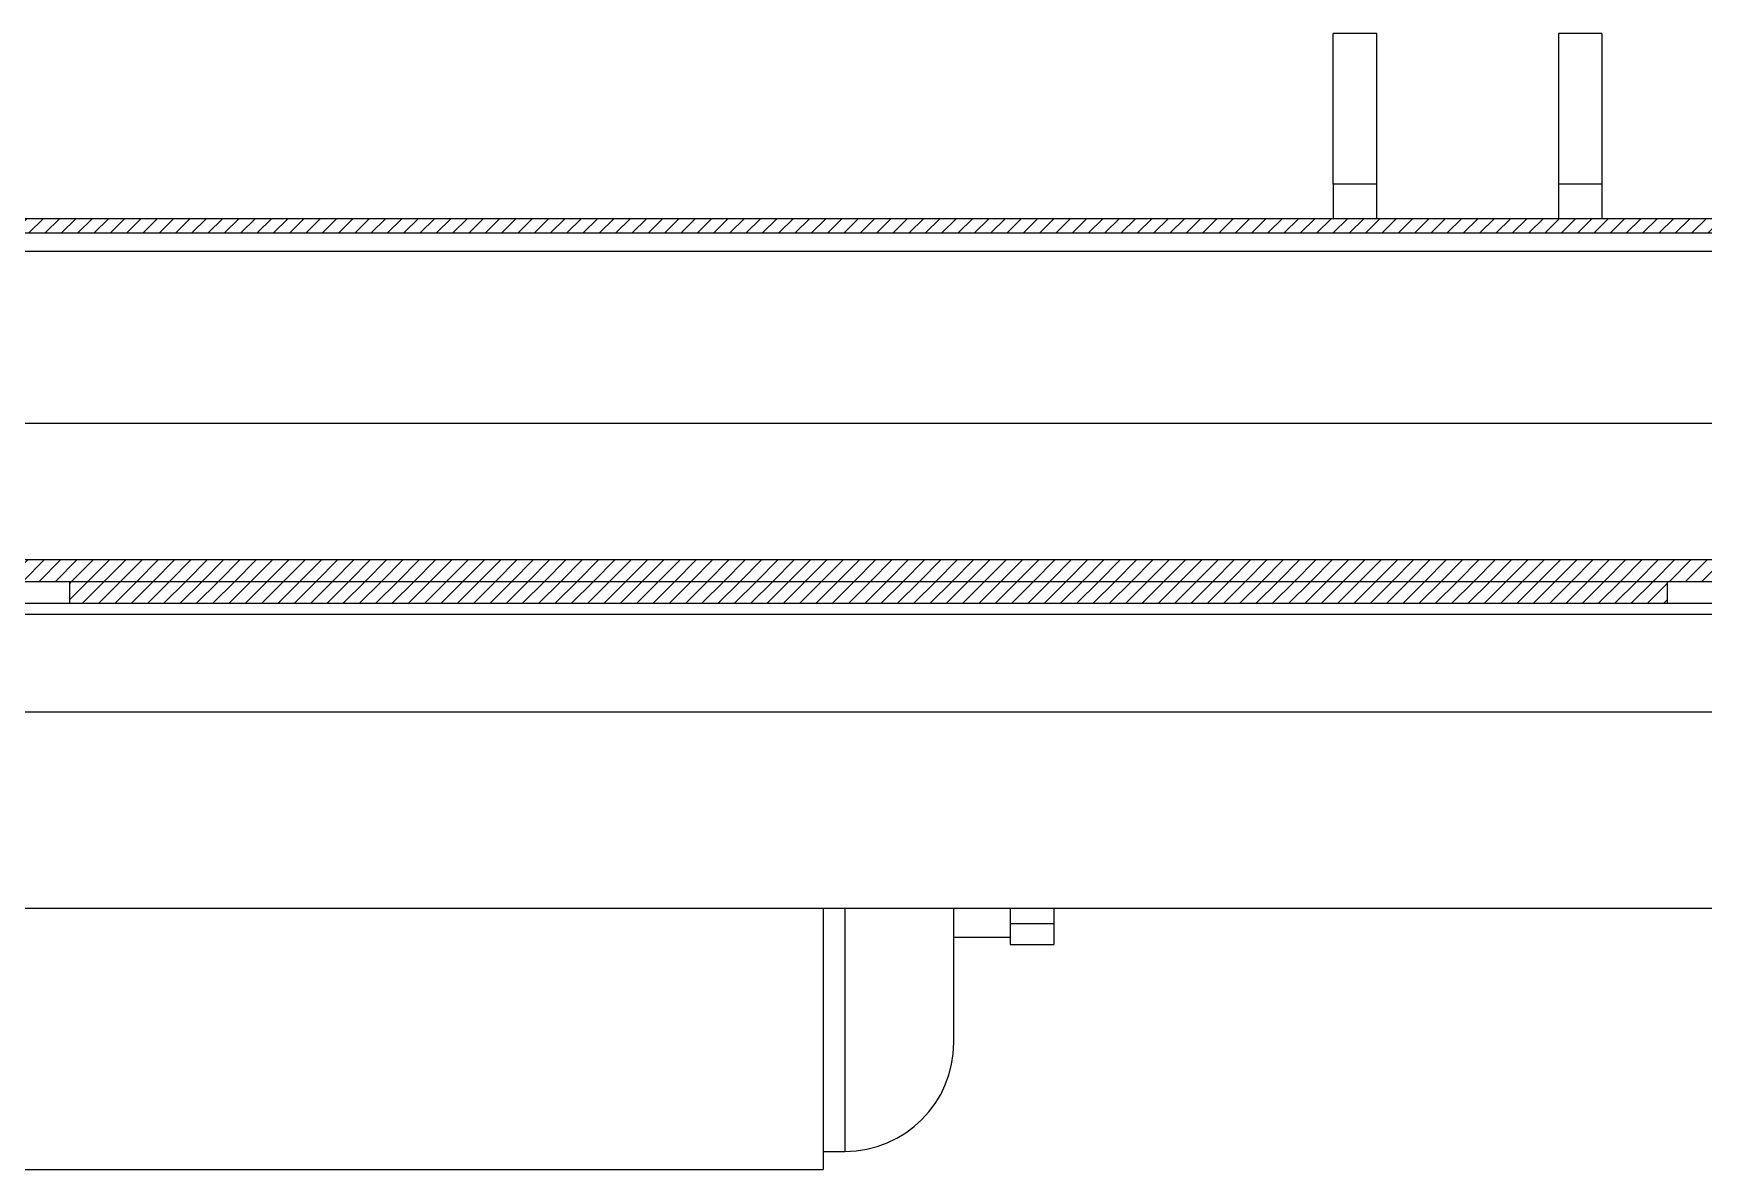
# Model space of a CAD drawing. Header units: millimetres. Extents: x -816 to 2660, y 734 to 4049.
# Drawn here: x 329.2 to 789.2, y 3477.9 to 3791 of the extents above; entities that cross this region are included whole.
import ezdxf

# ---------------------------------------------------------------- set-up
doc = ezdxf.new("R2010")
doc.units = ezdxf.units.MM

msp = doc.modelspace()

# ---------------------------------------------------------------- hatches: boundary and pattern name
at = {"linetype": 'Continuous', "lineweight": 18}
h = msp.add_hatch(dxfattribs=at)
h.set_pattern_fill('ANSI31', style=0)
h.paths.add_polyline_path([(-205.78, 3736), (1151.72, 3736), (1151.72, 3740), (-205.78, 3740)], flags=0)
h = msp.add_hatch(dxfattribs=at)
h.set_pattern_fill('ANSI31', style=0)
h.paths.add_polyline_path([(902.22, 3640), (902.22, 3646), (-200.78, 3646), (-200.78, 3652), (-243.78, 3652), (-243.78, 3640)], flags=0)
h = msp.add_hatch(dxfattribs=at)
h.set_pattern_fill('ANSI31', style=0)
h.paths.add_polyline_path([(339.22, 3640), (339.22, 3634), (779.22, 3634), (779.22, 3640)], flags=0)

# ---------------------------------------------------------------- linework, layer by layer
at = {"color": 7, "linetype": 'Continuous', "lineweight": 25}
for p, q in [((699.22, 3791), (687.22, 3791)), ((699.22, 3791), (687.22, 3791)), ((687.22, 3749.46), (687.22, 3791)), ((699.22, 3749.46), (699.22, 3791)), ((761.22, 3791), (749.22, 3791)), ((749.22, 3791), (749.22, 3749.46)), ((761.22, 3791), (761.22, 3749.46)), ((699.22, 3749.46), (687.22, 3749.46)), ((687.22, 3749.46), (687.22, 3740)), ((699.22, 3740), (699.22, 3749.46)), ((761.22, 3749.46), (749.22, 3749.46)), ((749.22, 3749.46), (749.22, 3740)), ((761.22, 3749.46), (761.22, 3740)), ((-205.78, 3740), (1151.72, 3740)), ((-205.78, 3736), (1151.72, 3736)), ((-145.78, 3731), (974.22, 3731)), ((-200.78, 3646), (902.22, 3646)), ((-243.78, 3640), (902.22, 3640)), ((339.22, 3634), (339.22, 3640)), ((339.22, 3640), (779.22, 3640)), ((779.22, 3640), (779.22, 3634)), ((319.22, 3634), (339.22, 3634)), ((339.22, 3634), (779.22, 3634)), ((779.22, 3634), (799.22, 3634)), ((927.72, 3604), (-269.28, 3604)), ((-268.28, 3550), (926.72, 3550)), ((546.72, 3550), (546.72, 3479.31)), ((582.72, 3512.94), (582.72, 3550)), ((598.22, 3550), (598.22, 3545.62)), ((610.22, 3550), (610.22, 3545.62)), ((610.22, 3545.62), (598.22, 3545.62)), ((598.22, 3545.62), (598.22, 3539.94)), ((610.22, 3545.62), (610.22, 3539.94)), ((582.72, 3541.94), (598.22, 3541.94)), ((598.22, 3539.94), (610.22, 3539.94)), ((546.72, 3482.94), (552.72, 3482.94)), ((111.72, 3477.94), (546.72, 3477.94)), ((546.72, 3479.31), (546.72, 3477.94))]:
    msp.add_line(p, q, dxfattribs=at)
at = {"color": 7, "linetype": 'Continuous'}
for p, q in [((895.91, 3683.5), (-517.56, 3683.5)), ((896.56, 3683.5), (-448.19, 3683.5))]:
    msp.add_line(p, q, dxfattribs=at)
at = {"color": 8, "linetype": 'Continuous', "lineweight": 25}
for p, q in [((-235.78, 3631), (894.22, 3631)), ((552.72, 3550), (552.72, 3482.94))]:
    msp.add_line(p, q, dxfattribs=at)
at = {"color": 7, "linetype": 'Continuous', "lineweight": 25}
msp.add_arc((552.72, 3512.94), 30, 270, 0, dxfattribs=at)

doc.saveas('drawing.dxf')
